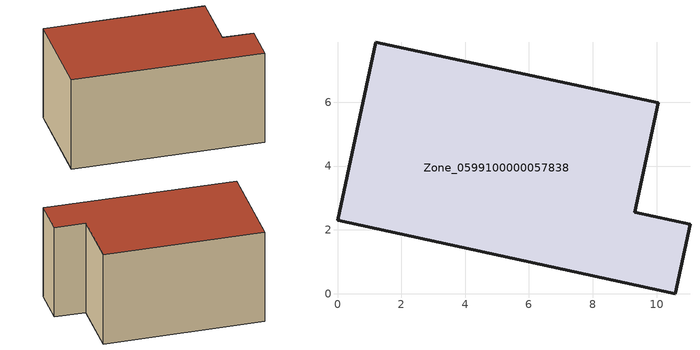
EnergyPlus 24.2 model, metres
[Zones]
Zone_0599100000057838
 floor ground (C_G): 0,2.3 1.2,7.88 10.06,5.98 9.32,2.55 11.05,2.17 10.58,0 z0
 wall outside (C_F): 10.58,0 11.05,2.17 9.32,2.55 10.06,5.98 1.2,7.88 0,2.3 10.58,0 z0:5.58
 roof outside (C_R): 1.2,7.88 0,2.3 10.58,0 11.05,2.17 9.32,2.55 10.06,5.98 z5.58
[BUILDING]
Pand.0599100000057838: North Axis=0; Terrain=City; Loads Convergence Tolerance Value=0.04; Temperature Convergence Tolerance Value=0.4; Solar Distribution=FullExterior; Maximum Number of Warmup Days=25; Minimum Number of Warmup Days=1
[Site:Location]
Rotterdam.The.Hague.AP_ZH_NLD Design_Conditions: Latitude=51.96; Longitude=4.45; Time Zone=1; Elevation=-4.5
[SITE:GROUNDTEMPERATURE:BUILDINGSURFACE]
18, 18, 18, 18, 18, 18, 18, 18, 18, 18, 18, 18
[MATERIAL] Thermal Absorptance=0.9; Solar Absorptance=0.7; Visible Absorptance=0.7
Name | Roughness | Thickness | Conductivity | Density | Specific Heat
G.TI.1975-1991 | MediumSmooth | 0.15 | 0.288461 | 540 | 1210
F.TI.1975-1991 | Rough | 0.3 | 0.230769 | 1920 | 840
R.TI.1975-1991 | MediumRough | 0.2 | 0.153846 | 1500 | 1000
[CONSTRUCTION]
C_G: G.TI.1975-1991
C_F: F.TI.1975-1991
C_R: R.TI.1975-1991
[ZONE]
Zone_0599100000057838: Type=1; Multiplier=1; Ceiling Height=Autocalculate; Volume=Autocalculate; Floor Area=autocalculate; Part of Total Floor Area=Yes
[ZONEINFILTRATION:DESIGNFLOWRATE]
Infil_Zone_0599100000057838: Zone or ZoneList or Space or SpaceList=Zone_0599100000057838; Schedule=AlwaysOn; Design Flow Rate Calculation Method=Flow/Area; Flow Rate per Floor Area=0.003; Constant Term Coefficient=1; Temperature Term Coefficient=0; Velocity Term Coefficient=0; Velocity Squared Term Coefficient=0
[HVACTEMPLATE:ZONE:IDEALLOADSAIRSYSTEM]
Zone_0599100000057838: Maximum Heating Supply Air Temperature=50; Minimum Cooling Supply Air Temperature=13; Maximum Heating Supply Air Humidity Ratio=0.0156; Minimum Cooling Supply Air Humidity Ratio=0.0077; Heating Limit=NoLimit; Cooling Limit=NoLimit; Dehumidification Control Type=ConstantSensibleHeatRatio; Cooling Sensible Heat Ratio=0.7; Dehumidification Setpoint=60; Humidification Control Type=None; Humidification Setpoint=30; Outdoor Air Method=None; Outdoor Air Flow Rate per Person=0.00944; Outdoor Air Flow Rate per Zone Floor Area=0; Outdoor Air Flow Rate per Zone=0; Demand Controlled Ventilation Type=None; Outdoor Air Economizer Type=NoEconomizer; Heat Recovery Type=None; Sensible Heat Recovery Effectiveness=0.7; Latent Heat Recovery Effectiveness=0.65
[ZONECONTROL:THERMOSTAT]
ThermostatControl_Zone_0599100000057838: Zone or ZoneList=Zone_0599100000057838; Control Type Schedule=DualSetpointControlType; Control 1=Thermostat_Zone_0599100000057838; Temperature Difference Between Cutout And Setpoint=0
[THERMOSTATSETPOINT:DUALSETPOINT]
Thermostat_Zone_0599100000057838: Heating Setpoint Temperature Schedule=HeatingSetpoint_Zone_0599100000057838; Cooling Setpoint Temperature Schedule=CoolingSetpoint_Zone_0599100000057838
[SCHEDULE:COMPACT]
HeatingSetpoint_Zone_0599100000057838: Through: 12/31, For: AllDays, Until: 24:00, 21
CoolingSetpoint_Zone_0599100000057838: Through: 12/31, For: AllDays, Until: 24:00, 24
DualSetpointControlType: Through: 12/31, For: AllDays, Until: 24:00, 4
AlwaysOn: Through: 12/31, For: AllDays, Until: 24:00, 1
